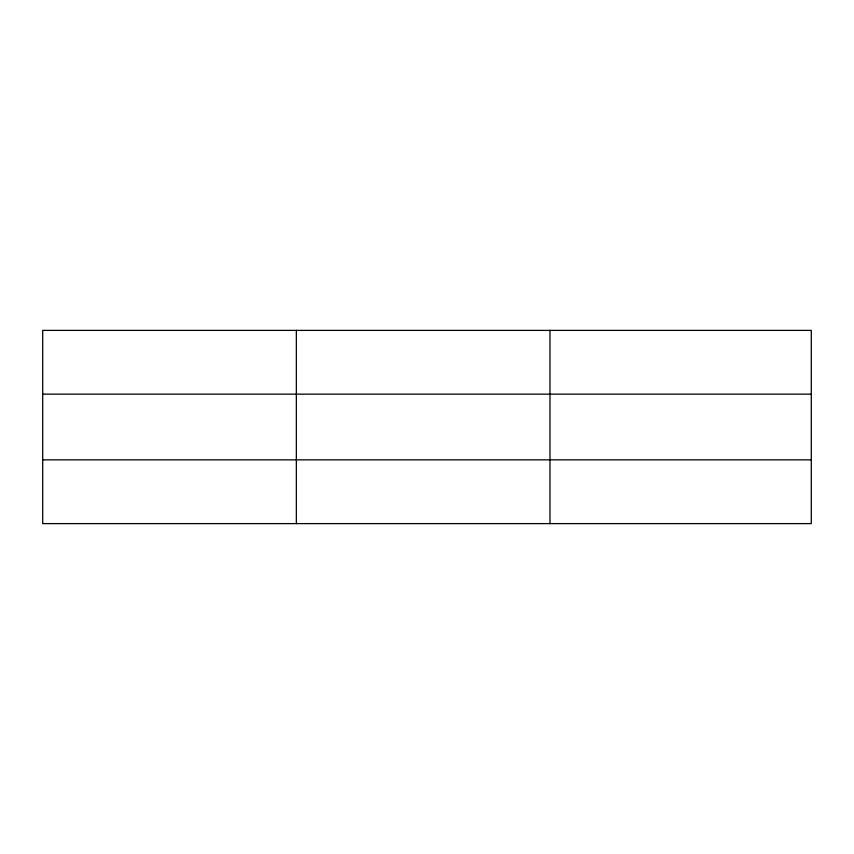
<?xml version="1.0" encoding="UTF-8"?>
<svg xmlns="http://www.w3.org/2000/svg" width="854" height="854" viewBox="0 0 854 854"><rect width="100%" height="100%" fill="white"/><g stroke="black" fill="none" stroke-linecap="round" stroke-linejoin="round"><path stroke-width="1.28" d="M296.338 523.609L296.338 330.391M549.976 523.609L549.976 330.391M811.3 394.153L811.3 330.391L42.7 330.391L42.7 523.609L811.3 523.609L811.3 394.153L42.7 394.153M42.7 459.847L811.3 459.847"/></g></svg>
